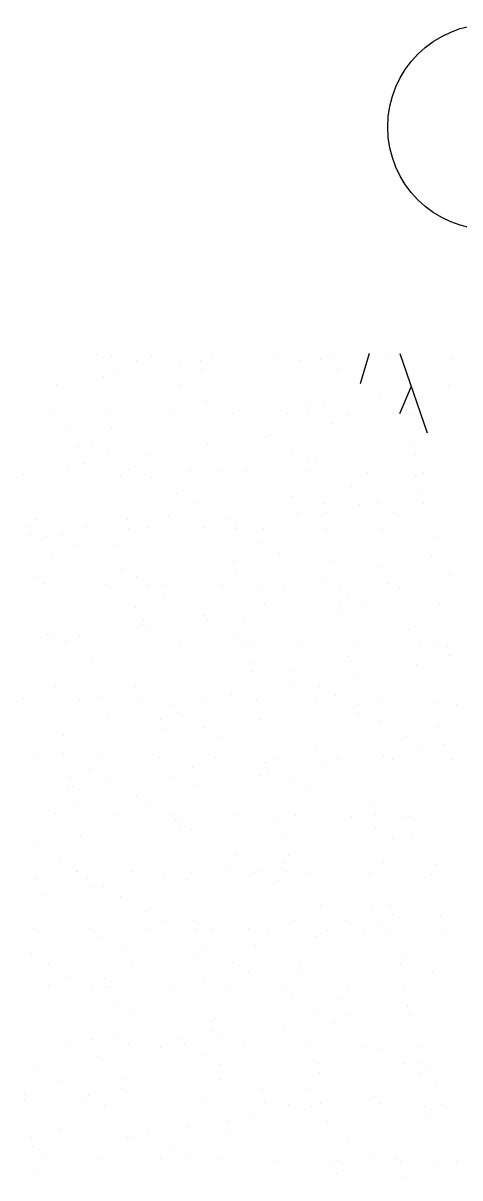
# Model space of a CAD drawing. Header units: millimetres. Extents: x -3 to 53, y -269 to 39.
# Drawn here: x 10.941 to 12, y 36.549 to 39.352 of the extents above; entities that cross this region are included whole.
import ezdxf
from ezdxf.enums import TextEntityAlignment as Align
from ezdxf.xclip import XClip

# ---------------------------------------------------------------- set-up
doc = ezdxf.new("R2010")
doc.units = ezdxf.units.MM
doc.header["$LTSCALE"] = 15
doc.header["$XCLIPFRAME"] = 2
for name, pattern in [('ACAD_ISO07W100', [3, 0, -3]), ('HIDDEN2', [0.1875, 0.125, -0.0625]), ('PHANTOM', [63.5, 31.75, -6.35, 6.35, -6.35, 6.35, -6.35])]:
    doc.linetypes.add(name, pattern=pattern)
doc.layers.get('0').update_dxf_attribs({"color": 250})
for name, color, linetype in [('A-EJES', 251, 'PHANTOM'), ('A-MURO BAJO', 251, 'Continuous'), ('A-PROYECCIONES', 250, 'HIDDEN2'), ('DLP_VERDE', 250, 'Continuous')]:
    doc.layers.add(name, color=color, linetype=linetype)
doc.layers.add('A-MUROS', color=252, linetype='Continuous', lineweight=30)
doc.styles.add('R80', font='ARIALN.TTF', dxfattribs={"height": 2.03})

# ---------------------------------------------------------------- blocks, each defined once
blk = doc.blocks.new('A$C9f73720c')
at = {"layer": 'A-MURO BAJO'}
blk.add_arc((60.7821, 91.9133, 0), 25.1032, 139.01699, 190.85615, dxfattribs=at)
at = {"layer": 'A-PROYECCIONES'}
blk.add_line((38.8761, 87.8303, 0), (38.1838, 142.0709, 0), dxfattribs=at)
at = {"layer": 'A-PROYECCIONES', "linetype": 'HIDDEN2', "ltscale": 0.3}
for p, q in [((39.2062, 98.7489, 0), (39.5945, 98.4937, 0)), ((39.429, 98.6025, 0), (39.7558, 98.6144, 0)), ((39.6372, 98.6101, 0), (39.6921, 98.5632, 0))]:
    blk.add_line(p, q, dxfattribs=at)
at = {"layer": 'DLP_VERDE', "linetype": 'Continuous'}
for p, q in [((39.5992, 98.7233), (39.5992, 98.7233)), ((39.6604, 98.6967), (39.6604, 98.6967)), ((39.7048, 98.6986), (39.7048, 98.6986)), ((39.723, 98.6141), (39.723, 98.6141)), ((39.5529, 98.6028), (39.5529, 98.6028)), ((39.5538, 98.5792), (39.5538, 98.5792)), ((39.6719, 98.5871), (39.6719, 98.5871)), ((39.6886, 98.5826), (39.6886, 98.5826)), ((39.702, 98.5862), (39.702, 98.5862)), ((39.8455, 98.578), (39.8455, 98.578)), ((39.9918, 98.5786), (39.9918, 98.5786)), ((39.687, 98.5486), (39.687, 98.5486)), ((39.7759, 98.5734), (39.7759, 98.5734)), ((39.798, 98.5705), (39.798, 98.5705)), ((39.8469, 98.5555), (39.8469, 98.5555)), ((39.8913, 98.5575), (39.8913, 98.5575)), ((39.9169, 98.5549), (39.9169, 98.5549)), ((40.0058, 98.5637), (40.0058, 98.5637)), ((40.1, 98.5666), (40.1, 98.5666)), ((39.6348, 98.5333), (39.6348, 98.5333)), ((40.0209, 98.5412), (40.0209, 98.5412)), ((40.043, 98.5383), (40.043, 98.5383)), ((40.162, 98.5226), (40.162, 98.5226)), ((40.266, 98.5089), (40.266, 98.5089)), ((40.2869, 98.5118), (40.2869, 98.5118)), ((40.288, 98.506), (40.288, 98.506)), ((39.916, 98.4814), (39.916, 98.4814)), ((40.2525, 98.4802), (40.2525, 98.4802)), ((40.407, 98.4904), (40.407, 98.4904)), ((39.5103, 98.4414), (39.5103, 98.4414)), ((39.5451, 98.451), (39.5451, 98.451)), ((39.6566, 98.4421), (39.6566, 98.4421)), ((39.8049, 98.4491), (39.8049, 98.4491)), ((39.8816, 98.4499), (39.8816, 98.4499)), ((39.9484, 98.4409), (39.9484, 98.4409)), ((40.0946, 98.4415), (40.0946, 98.4415)), ((40.2429, 98.4486), (40.2429, 98.4486)), ((40.3864, 98.4403), (40.3864, 98.4403)), ((40.5327, 98.441), (40.5327, 98.441)), ((39.5106, 98.4195), (39.5106, 98.4195)), ((40.0334, 98.4144), (40.0334, 98.4144)), ((40.0778, 98.4163), (40.0778, 98.4163)), ((40.1987, 98.431), (40.1987, 98.431)), ((40.2865, 98.4254), (40.2865, 98.4254)), ((40.4464, 98.4324), (40.4464, 98.4324)), ((40.4908, 98.4343), (40.4908, 98.4343)), ((39.6204, 98.3963), (39.6204, 98.3963)), ((39.6648, 98.3983), (39.6648, 98.3983)), ((39.8278, 98.4006), (39.8278, 98.4006)), ((39.8735, 98.4074), (39.8735, 98.4074)), ((39.4978, 98.3699), (39.4978, 98.3699)), ((39.6018, 98.3562), (39.6018, 98.3562)), ((39.6238, 98.3533), (39.6238, 98.3533)), ((40.4799, 98.3791), (40.4799, 98.3791)), ((39.7428, 98.3377), (39.7428, 98.3377)), ((40.109, 98.3487), (40.109, 98.3487)), ((40.4455, 98.3475), (40.4455, 98.3475)), ((40.7627, 98.3287), (40.7627, 98.3287)), ((39.4697, 98.3125), (39.4697, 98.3125)), ((39.6132, 98.3043), (39.6132, 98.3043)), ((39.738, 98.3183), (39.738, 98.3183)), ((39.7594, 98.305), (39.7594, 98.305)), ((39.8468, 98.324), (39.8468, 98.324)), ((39.8688, 98.3211), (39.8688, 98.3211)), ((39.9077, 98.312), (39.9077, 98.312)), ((39.9878, 98.3054), (39.9878, 98.3054)), ((40.0512, 98.3038), (40.0512, 98.3038)), ((40.0745, 98.3172), (40.0745, 98.3172)), ((40.1975, 98.3044), (40.1975, 98.3044)), ((40.3458, 98.3115), (40.3458, 98.3115)), ((40.3917, 98.2983), (40.3917, 98.2983)), ((40.4892, 98.3032), (40.4892, 98.3032)), ((40.6355, 98.3039), (40.6355, 98.3039)), ((40.7838, 98.3109), (40.7838, 98.3109)), ((40.886, 98.3023), (40.886, 98.3023)), ((40.9273, 98.3027), (40.9273, 98.3027)), ((39.7036, 98.2868), (39.7036, 98.2868)), ((40.0918, 98.2917), (40.0918, 98.2917)), ((40.1139, 98.2888), (40.1139, 98.2888)), ((40.2199, 98.2732), (40.2199, 98.2732)), ((40.2328, 98.2732), (40.2328, 98.2732)), ((40.2643, 98.2751), (40.2643, 98.2751)), ((40.473, 98.2842), (40.473, 98.2842)), ((40.6329, 98.2912), (40.6329, 98.2912)), ((40.6773, 98.2932), (40.6773, 98.2932)), ((41.0438, 98.2767), (41.0438, 98.2767)), ((39.647, 98.2482), (39.647, 98.2482)), ((39.8069, 98.2552), (39.8069, 98.2552)), ((39.8513, 98.2571), (39.8513, 98.2571)), ((40.0208, 98.2679), (40.0208, 98.2679)), ((40.06, 98.2662), (40.06, 98.2662)), ((40.3368, 98.2595), (40.3368, 98.2595)), ((40.3589, 98.2566), (40.3589, 98.2566)), ((40.4779, 98.2409), (40.4779, 98.2409)), ((40.6729, 98.2464), (40.6729, 98.2464)), ((41.0094, 98.2452), (41.0094, 98.2452)), ((39.6499, 98.2376), (39.6499, 98.2376)), ((40.3019, 98.216), (40.3019, 98.216)), ((40.5819, 98.2272), (40.5819, 98.2272)), ((40.6039, 98.2243), (40.6039, 98.2243)), ((40.6384, 98.2148), (40.6384, 98.2148)), ((39.931, 98.1856), (39.931, 98.1856)), ((40.2675, 98.1845), (40.2675, 98.1845)), ((40.7229, 98.2086), (40.7229, 98.2086)), ((40.8269, 98.1949), (40.8269, 98.1949)), ((40.8489, 98.192), (40.8489, 98.192)), ((40.9556, 98.196), (40.9556, 98.196)), ((39.4242, 98.1684), (39.4242, 98.1684)), ((39.5725, 98.1754), (39.5725, 98.1754)), ((39.716, 98.1672), (39.716, 98.1672)), ((39.8623, 98.1678), (39.8623, 98.1678)), ((40.0106, 98.1749), (40.0106, 98.1749)), ((40.154, 98.1666), (40.154, 98.1666)), ((40.3003, 98.1673), (40.3003, 98.1673)), ((40.4486, 98.1743), (40.4486, 98.1743)), ((40.5847, 98.1656), (40.5847, 98.1656)), ((40.5921, 98.1661), (40.5921, 98.1661)), ((40.7383, 98.1668), (40.7383, 98.1668)), ((40.8866, 98.1738), (40.8866, 98.1738)), ((40.9679, 98.1764), (40.9679, 98.1764)), ((41.0301, 98.1656), (41.0301, 98.1656)), ((41.0719, 98.1627), (41.0719, 98.1627)), ((41.0725, 98.1611), (41.0725, 98.1611)), ((41.094, 98.1598), (41.094, 98.1598)), ((41.1764, 98.1663), (41.1764, 98.1663)), ((41.2324, 98.1681), (41.2324, 98.1681)), ((41.2768, 98.17), (41.2768, 98.17)), ((41.3247, 98.1733), (41.3247, 98.1733)), ((41.4681, 98.1651), (41.4681, 98.1651)), ((39.4276, 98.139), (39.4276, 98.139)), ((39.4496, 98.1361), (39.4496, 98.1361)), ((39.5601, 98.1553), (39.5601, 98.1553)), ((39.8966, 98.1541), (39.8966, 98.1541)), ((40.2138, 98.1352), (40.2138, 98.1352)), ((40.4064, 98.132), (40.4064, 98.132)), ((40.4508, 98.134), (40.4508, 98.134)), ((40.6595, 98.1431), (40.6595, 98.1431)), ((40.8194, 98.15), (40.8194, 98.15)), ((40.8638, 98.152), (40.8638, 98.152)), ((41.2129, 98.1441), (41.2129, 98.1441)), ((41.2368, 98.144), (41.2368, 98.144)), ((41.317, 98.1304), (41.317, 98.1304)), ((39.5257, 98.1237), (39.5257, 98.1237)), ((39.5686, 98.1205), (39.5686, 98.1205)), ((39.6726, 98.1068), (39.6726, 98.1068)), ((39.6947, 98.1039), (39.6947, 98.1039)), ((39.8335, 98.107), (39.8335, 98.107)), ((39.8428, 98.1049), (39.8428, 98.1049)), ((39.9934, 98.114), (39.9934, 98.114)), ((40.0378, 98.1159), (40.0378, 98.1159)), ((40.2465, 98.125), (40.2465, 98.125)), ((40.8658, 98.1137), (40.8658, 98.1137)), ((41.2024, 98.1125), (41.2024, 98.1125)), ((41.339, 98.1275), (41.339, 98.1275)), ((41.458, 98.1119), (41.458, 98.1119)), ((39.4205, 98.089), (39.4205, 98.089)), ((39.4719, 98.0745), (39.4719, 98.0745)), ((39.5804, 98.0959), (39.5804, 98.0959)), ((39.6248, 98.0979), (39.6248, 98.0979)), ((39.8137, 98.0882), (39.8137, 98.0882)), ((39.9177, 98.0745), (39.9177, 98.0745)), ((40.4949, 98.0833), (40.4949, 98.0833)), ((40.8314, 98.0821), (40.8314, 98.0821)), ((39.9397, 98.0716), (39.9397, 98.0716)), ((40.0587, 98.056), (40.0587, 98.056)), ((40.124, 98.0529), (40.124, 98.0529)), ((40.4605, 98.0518), (40.4605, 98.0518)), ((41.1486, 98.0633), (41.1486, 98.0633)), ((39.3808, 98.0306), (39.3808, 98.0306)), ((39.5271, 98.0313), (39.5271, 98.0313)), ((39.6754, 98.0383), (39.6754, 98.0383)), ((39.7531, 98.0226), (39.7531, 98.0226)), ((39.8188, 98.0301), (39.8188, 98.0301)), ((39.9651, 98.0307), (39.9651, 98.0307)), ((40.0896, 98.0214), (40.0896, 98.0214)), ((40.1134, 98.0378), (40.1134, 98.0378)), ((40.1627, 98.0423), (40.1627, 98.0423)), ((40.1847, 98.0394), (40.1847, 98.0394)), ((40.2569, 98.0295), (40.2569, 98.0295)), ((40.3037, 98.0237), (40.3037, 98.0237)), ((40.4031, 98.0302), (40.4031, 98.0302)), ((40.5514, 98.0372), (40.5514, 98.0372)), ((40.6949, 98.029), (40.6949, 98.029)), ((40.7777, 98.0329), (40.7777, 98.0329)), ((40.8412, 98.0297), (40.8412, 98.0297)), ((40.9895, 98.0367), (40.9895, 98.0367)), ((41.1329, 98.0285), (41.1329, 98.0285)), ((41.259, 98.0199), (41.259, 98.0199)), ((41.2792, 98.0292), (41.2792, 98.0292)), ((41.4189, 98.0269), (41.4189, 98.0269)), ((41.4275, 98.0362), (41.4275, 98.0362)), ((41.4633, 98.0288), (41.4633, 98.0288)), ((39.3821, 97.9922), (39.3821, 97.9922)), ((39.7186, 97.991), (39.7186, 97.991)), ((40.4067, 98.0025), (40.4067, 98.0025)), ((40.4077, 98.01), (40.4077, 98.01)), ((40.4297, 98.0071), (40.4297, 98.0071)), ((40.5487, 97.9914), (40.5487, 97.9914)), ((40.5929, 97.9908), (40.5929, 97.9908)), ((40.6373, 97.9928), (40.6373, 97.9928)), ((40.846, 98.0019), (40.846, 98.0019)), ((41.0059, 98.0089), (41.0059, 98.0089)), ((41.0503, 98.0108), (41.0503, 98.0108)), ((41.4297, 98.0114), (41.4297, 98.0114)), ((40.02, 97.9658), (40.02, 97.9658)), ((40.0358, 97.9722), (40.0358, 97.9722)), ((40.1799, 97.9728), (40.1799, 97.9728)), ((40.2243, 97.9747), (40.2243, 97.9747)), ((40.433, 97.9839), (40.433, 97.9839)), ((40.6527, 97.9777), (40.6527, 97.9777)), ((40.6748, 97.9748), (40.6748, 97.9748)), ((41.0588, 97.981), (41.0588, 97.981)), ((41.3953, 97.9798), (41.3953, 97.9798)), ((39.3539, 97.9367), (39.3539, 97.9367)), ((39.3983, 97.9387), (39.3983, 97.9387)), ((39.607, 97.9478), (39.607, 97.9478)), ((39.6649, 97.9418), (39.6649, 97.9418)), ((39.7669, 97.9548), (39.7669, 97.9548)), ((39.8113, 97.9567), (39.8113, 97.9567)), ((40.6879, 97.9506), (40.6879, 97.9506)), ((40.7938, 97.9592), (40.7938, 97.9592)), ((40.8978, 97.9455), (40.8978, 97.9455)), ((40.9198, 97.9426), (40.9198, 97.9426)), ((41.0244, 97.9495), (41.0244, 97.9495)), ((40.317, 97.9202), (40.317, 97.9202)), ((40.6535, 97.9191), (40.6535, 97.9191)), ((41.0388, 97.9269), (41.0388, 97.9269)), ((41.1428, 97.9132), (41.1428, 97.9132)), ((41.1648, 97.9103), (41.1648, 97.9103)), ((41.3416, 97.9306), (41.3416, 97.9306)), ((39.3402, 97.9017), (39.3402, 97.9017)), ((39.3945, 97.9033), (39.3945, 97.9033)), ((39.4836, 97.8935), (39.4836, 97.8935)), ((39.4985, 97.8896), (39.4985, 97.8896)), ((39.5205, 97.8867), (39.5205, 97.8867)), ((39.6299, 97.8942), (39.6299, 97.8942)), ((39.7782, 97.9012), (39.7782, 97.9012)), ((39.9217, 97.893), (39.9217, 97.893)), ((39.946, 97.8899), (39.946, 97.8899)), ((40.0679, 97.8936), (40.0679, 97.8936)), ((40.2162, 97.9007), (40.2162, 97.9007)), ((40.2825, 97.8887), (40.2825, 97.8887)), ((40.3597, 97.8924), (40.3597, 97.8924)), ((40.506, 97.8931), (40.506, 97.8931)), ((40.6543, 97.9001), (40.6543, 97.9001)), ((40.7977, 97.8919), (40.7977, 97.8919)), ((40.944, 97.8926), (40.944, 97.8926)), ((40.9707, 97.9002), (40.9707, 97.9002)), ((41.0923, 97.8996), (41.0923, 97.8996)), ((41.2358, 97.8914), (41.2358, 97.8914)), ((41.2838, 97.8947), (41.2838, 97.8947)), ((41.382, 97.8921), (41.382, 97.8921)), ((41.3878, 97.881), (41.3878, 97.881)), ((41.4099, 97.8781), (41.4099, 97.8781)), ((39.5751, 97.8595), (39.5751, 97.8595)), ((39.6395, 97.871), (39.6395, 97.871)), ((39.7435, 97.8573), (39.7435, 97.8573)), ((39.7655, 97.8544), (39.7655, 97.8544)), ((39.9116, 97.8584), (39.9116, 97.8584)), ((40.5997, 97.8698), (40.5997, 97.8698)), ((40.7794, 97.8497), (40.7794, 97.8497)), ((40.8238, 97.8516), (40.8238, 97.8516)), ((41.0325, 97.8607), (41.0325, 97.8607)), ((41.1924, 97.8677), (41.1924, 97.8677)), ((41.2368, 97.8696), (41.2368, 97.8696)), ((41.2518, 97.8483), (41.2518, 97.8483)), ((39.5407, 97.828), (39.5407, 97.828)), ((39.8845, 97.8388), (39.8845, 97.8388)), ((39.9885, 97.8251), (39.9885, 97.8251)), ((40.0106, 97.8222), (40.0106, 97.8222)), ((40.2065, 97.8247), (40.2065, 97.8247)), ((40.2288, 97.8395), (40.2288, 97.8395)), ((40.3664, 97.8316), (40.3664, 97.8316)), ((40.4108, 97.8336), (40.4108, 97.8336)), ((40.6195, 97.8427), (40.6195, 97.8427)), ((39.5404, 97.7956), (39.5404, 97.7956)), ((39.5848, 97.7975), (39.5848, 97.7975)), ((39.7935, 97.8066), (39.7935, 97.8066)), ((39.8579, 97.8091), (39.8579, 97.8091)), ((39.9534, 97.8136), (39.9534, 97.8136)), ((39.9978, 97.8155), (39.9978, 97.8155)), ((40.1295, 97.8065), (40.1295, 97.8065)), ((40.2335, 97.7928), (40.2335, 97.7928)), ((40.8809, 97.8179), (40.8809, 97.8179)), ((41.2174, 97.8168), (41.2174, 97.8168)), ((39.3805, 97.7886), (39.3805, 97.7886)), ((39.443, 97.7646), (39.443, 97.7646)), ((39.4869, 97.7787), (39.4869, 97.7787)), ((39.881, 97.7641), (39.881, 97.7641)), ((40.2556, 97.7899), (40.2556, 97.7899)), ((40.3191, 97.7636), (40.3191, 97.7636)), ((40.3746, 97.7742), (40.3746, 97.7742)), ((40.5099, 97.7876), (40.5099, 97.7876)), ((40.8464, 97.7864), (40.8464, 97.7864)), ((41.1636, 97.7675), (41.1636, 97.7675)), ((39.2947, 97.7576), (39.2947, 97.7576)), ((39.5865, 97.7564), (39.5865, 97.7564)), ((39.7328, 97.7571), (39.7328, 97.7571)), ((40.0245, 97.7559), (40.0245, 97.7559)), ((40.139, 97.7572), (40.139, 97.7572)), ((40.1708, 97.7565), (40.1708, 97.7565)), ((40.4625, 97.7553), (40.4625, 97.7553)), ((40.4755, 97.756), (40.4755, 97.756)), ((40.4786, 97.7605), (40.4786, 97.7605)), ((40.5006, 97.7576), (40.5006, 97.7576)), ((40.6088, 97.756), (40.6088, 97.756)), ((40.6196, 97.742), (40.6196, 97.742)), ((40.7571, 97.763), (40.7571, 97.763)), ((40.7927, 97.7371), (40.7927, 97.7371)), ((40.9006, 97.7548), (40.9006, 97.7548)), ((41.0469, 97.7555), (41.0469, 97.7555)), ((41.1951, 97.7625), (41.1951, 97.7625)), ((41.3386, 97.7543), (41.3386, 97.7543)), ((39.7681, 97.7268), (39.7681, 97.7268)), ((40.1046, 97.7257), (40.1046, 97.7257)), ((40.7236, 97.7283), (40.7236, 97.7283)), ((40.7456, 97.7254), (40.7456, 97.7254)), ((40.8646, 97.7097), (40.8646, 97.7097)), ((40.9659, 97.7085), (40.9659, 97.7085)), ((41.0103, 97.7104), (41.0103, 97.7104)), ((41.219, 97.7195), (41.219, 97.7195)), ((39.7337, 97.6953), (39.7337, 97.6953)), ((40.393, 97.6835), (40.393, 97.6835)), ((40.4218, 97.7068), (40.4218, 97.7068)), ((40.5529, 97.6905), (40.5529, 97.6905)), ((40.5973, 97.6924), (40.5973, 97.6924)), ((40.806, 97.7015), (40.806, 97.7015)), ((40.9686, 97.696), (40.9686, 97.696)), ((40.9907, 97.6931), (40.9907, 97.6931)), ((41.0738, 97.6852), (41.0738, 97.6852)), ((39.7269, 97.6544), (39.7269, 97.6544)), ((39.7713, 97.6563), (39.7713, 97.6563)), ((39.98, 97.6654), (39.98, 97.6654)), ((40.0508, 97.6764), (40.0508, 97.6764)), ((40.1399, 97.6724), (40.1399, 97.6724)), ((40.1843, 97.6744), (40.1843, 97.6744)), ((40.7029, 97.6549), (40.7029, 97.6549)), ((41.0394, 97.6537), (41.0394, 97.6537)), ((41.1097, 97.6775), (41.1097, 97.6775)), ((41.2137, 97.6638), (41.2137, 97.6638)), ((41.2357, 97.6609), (41.2357, 97.6609)), ((39.567, 97.6474), (39.567, 97.6474)), ((39.6799, 97.646), (39.6799, 97.646)), ((39.9839, 97.627), (39.9839, 97.627)), ((40.332, 97.6245), (40.332, 97.6245)), ((40.4219, 97.6265), (40.4219, 97.6265)), ((40.8599, 97.6259), (40.8599, 97.6259)), ((41.298, 97.6254), (41.298, 97.6254)), ((39.6893, 97.6193), (39.6893, 97.6193)), ((39.7104, 97.6216), (39.7104, 97.6216)), ((39.8144, 97.6079), (39.8144, 97.6079)), ((39.8356, 97.62), (39.8356, 97.62)), ((39.8364, 97.605), (39.8364, 97.605)), ((40.1273, 97.6188), (40.1273, 97.6188)), ((40.2736, 97.6194), (40.2736, 97.6194)), ((40.5654, 97.6182), (40.5654, 97.6182)), ((40.6685, 97.6233), (40.6685, 97.6233)), ((40.7117, 97.6189), (40.7117, 97.6189)), ((40.9857, 97.6044), (40.9857, 97.6044)), ((41.0034, 97.6177), (41.0034, 97.6177)), ((41.1497, 97.6184), (41.1497, 97.6184)), ((39.9554, 97.5893), (39.9554, 97.5893)), ((39.9611, 97.5941), (39.9611, 97.5941)), ((40.0594, 97.5756), (40.0594, 97.5756)), ((40.0814, 97.5727), (40.0814, 97.5727)), ((40.2976, 97.593), (40.2976, 97.593)), ((40.6148, 97.5741), (40.6148, 97.5741)), ((41.1968, 97.5693), (41.1968, 97.5693)), ((39.9266, 97.5626), (39.9266, 97.5626)), ((40.2004, 97.557), (40.2004, 97.557)), ((40.2438, 97.5437), (40.2438, 97.5437)), ((40.3044, 97.5433), (40.3044, 97.5433)), ((40.3265, 97.5404), (40.3265, 97.5404)), ((40.5795, 97.5423), (40.5795, 97.5423)), ((40.7394, 97.5493), (40.7394, 97.5493)), ((40.7838, 97.5512), (40.7838, 97.5512)), ((40.9925, 97.5603), (40.9925, 97.5603)), ((41.1524, 97.5673), (41.1524, 97.5673)), ((41.2668, 97.5525), (41.2668, 97.5525)), ((40.1665, 97.5243), (40.1665, 97.5243)), ((40.3264, 97.5313), (40.3264, 97.5313)), ((40.3708, 97.5332), (40.3708, 97.5332)), ((40.4454, 97.5248), (40.4454, 97.5248)), ((40.8959, 97.5222), (40.8959, 97.5222)), ((41.2324, 97.521), (41.2324, 97.521)), ((40.0867, 97.4899), (40.0867, 97.4899)), ((40.5247, 97.4894), (40.5247, 97.4894)), ((40.525, 97.4918), (40.525, 97.4918)), ((40.5494, 97.5111), (40.5494, 97.5111)), ((40.5715, 97.5082), (40.5715, 97.5082)), ((40.6905, 97.4925), (40.6905, 97.4925)), ((40.8615, 97.4906), (40.8615, 97.4906)), ((40.9628, 97.4888), (40.9628, 97.4888)), ((40.2302, 97.4817), (40.2302, 97.4817)), ((40.3765, 97.4823), (40.3765, 97.4823)), ((40.4905, 97.4603), (40.4905, 97.4603)), ((40.6682, 97.4811), (40.6682, 97.4811)), ((40.7945, 97.4788), (40.7945, 97.4788)), ((40.8145, 97.4818), (40.8145, 97.4818)), ((40.8165, 97.4759), (40.8165, 97.4759)), ((40.9355, 97.4603), (40.9355, 97.4603)), ((41.1063, 97.4806), (41.1063, 97.4806)), ((41.1787, 97.4717), (41.1787, 97.4717)), ((41.2525, 97.4813), (41.2525, 97.4813)), ((40.8077, 97.4414), (40.8077, 97.4414)), ((41.0395, 97.4466), (41.0395, 97.4466)), ((41.0615, 97.4437), (41.0615, 97.4437)), ((41.1805, 97.428), (41.1805, 97.428)), ((40.4368, 97.411), (40.4368, 97.411)), ((40.766, 97.4011), (40.766, 97.4011)), ((40.9259, 97.4081), (40.9259, 97.4081)), ((40.9703, 97.4101), (40.9703, 97.4101)), ((41.179, 97.4192), (41.179, 97.4192)), ((40.5129, 97.3901), (40.5129, 97.3901)), ((40.5573, 97.392), (40.5573, 97.392)), ((41.0889, 97.3895), (41.0889, 97.3895)), ((40.6276, 97.3523), (40.6276, 97.3523)), ((40.7179, 97.3591), (40.7179, 97.3591)), ((40.7711, 97.344), (40.7711, 97.344)), ((40.9173, 97.3447), (40.9173, 97.3447)), ((41.0544, 97.3579), (41.0544, 97.3579)), ((41.0656, 97.3517), (41.0656, 97.3517)), ((41.2091, 97.3435), (41.2091, 97.3435)), ((40.6835, 97.3276), (40.6835, 97.3276)), ((41.0007, 97.3087), (41.0007, 97.3087)), ((40.9525, 97.26), (40.9525, 97.26)), ((41.1124, 97.2669), (41.1124, 97.2669)), ((41.1568, 97.2689), (41.1568, 97.2689)), ((41.0064, 97.2108), (41.0064, 97.2108)), ((41.0202, 97.2076), (41.0202, 97.2076)), ((41.1685, 97.2146), (41.1685, 97.2146)), ((41.1104, 97.1971), (41.1104, 97.1971)), ((41.1324, 97.1942), (41.1324, 97.1942)), ((41.1937, 97.176), (41.1937, 97.176))]:
    blk.add_line(p, q, dxfattribs=at)
at = {"style": 'R80'}
for height, rotation, p in [(0.09, 0.009, (39.554, 141.0046, 0)), (0.09, 0.009, (45.7984, 139.3226, 0)), (0.09, 0.009, (50.4634, 135.3578, 0)), (0.09, 0.009, (41.9784, 129.0436, 0)), (0.09, 0.009, (37.8409, 128.6089, 0)), (0.09, 0.009, (35.483, 116.3582, 0)), (0.09, 0.009, (38.5607, 113.6321, 0)), (0.09, 0.009, (45.1292, 84.3757, 0)), (0.09, 0.009, (43.9111, 83.9335, 0)), (0.09, 0.009, (43.1485, 83.401, 0)), (0.09, 0.009, (28.0067, 80.1071, 0)), (0.09, 0.009, (44.3753, 79.9046, 0)), (0.09, 0.009, (55.151, 79.2173, 0)), (0.09, 0.009, (38.2608, 76.0049)), (0.09, 0.009, (39.0036, 75.5558)), (0.09, 0.009, (27.5137, 75.2133, 0)), (0.09, 0.009, (27.5137, 75.2133, 0)), (0.09, 0.009, (39.8519, 75.1543)), (0.09, 0.009, (25.3599, 70.2709, 0)), (0.09, 0.009, (32.1646, 69.192, 0)), (0.09, 0.009, (32.1646, 69.192, 0)), (0.09, 0.009, (26.9947, 68.6392, 0)), (0.09, 0.009, (59.8504, 67.3859, 0)), (0.09, 0.009, (24.839, 65.5107, 0)), (0.09, 0.009, (24.839, 65.5107, 0)), (0.09, 0.009, (33.5008, 60.261, 0)), (0.09, 0.009, (33.5008, 60.261, 0)), (0.09, 347.3908, (17.1069, 59.2726, 0)), (0.09, 0.009, (26.4708, 59.2035, 0)), (0.09, 0.009, (26.4708, 59.2035, 0)), (0.09, 0.009, (23.1216, 58.7685, 0)), (0.09, 0.009, (23.1216, 58.7685, 0)), (0.09, 0.009, (27.6632, 55.3959, 0)), (0.09, 0.009, (27.6632, 55.3959, 0)), (0.09, 0.009, (22.2239, 54.9818, 0)), (0.09, 0.009, (22.2239, 54.9818, 0)), (0.09, 0.009, (65.7174, 53.5803, 0)), (0.09, 0.009, (38.377, 51.7166, 0)), (0.09, 0.009, (38.377, 51.7166, 0)), (0.09, 0.009, (21.0294, 51.3767, 0)), (0.09, 0.009, (21.0294, 51.3767, 0)), (0.09, 0.009, (29.4091, 50.8876, 0)), (0.09, 0.009, (29.4091, 50.8876, 0)), (0.09, 0.009, (22.5184, 48.0808, 0)), (0.09, 0.009, (22.5184, 48.0808, 0)), (0.09, 0.009, (32.8305, 47.9478, 0)), (0.09, 0.009, (38.6414, 47.9238, 0)), (0.09, 1.5576, (45.5013, 47.0033, 0)), (0.09, 1.5576, (45.5013, 47.0033, 0)), (0.09, 1.5576, (42.9613, 45.8781, 0)), (0.09, 0.009, (31.2252, 43.4352, 0)), (0.09, 0.009, (31.2252, 43.4352, 0)), (0.09, 0.009, (24.8291, 43.3056, 0)), (0.09, 0.009, (24.8291, 43.3056, 0)), (0.09, 0.009, (28.8684, 42.6092, 0)), (0.09, 0.009, (28.8684, 42.6092, 0)), (0.09, 0.009, (46.0815, 42.4048, 0)), (0.09, 0.009, (19.0307, 42.0559, 0)), (0.09, 0.009, (19.0307, 42.0559, 0)), (0.09, 0.009, (70.9067, 41.0329, 0)), (0.09, 0.009, (22.7765, 38.7407, 0)), (0.09, 0.009, (22.7765, 38.7407, 0)), (0.09, 0.009, (17.8952, 37.4624, 0)), (0.09, 0.009, (17.8952, 37.4624, 0)), (0.09, 0.009, (25.8226, 33.2142, 0)), (0.09, 0.009, (21.5027, 31.2754, 0)), (0.1403, 0.009, (43.0178, 29.8778, 0)), (0.09, 0.009, (24.3978, 29.2659, 0)), (0.09, 0.009, (49.7565, 29.0287, 0)), (0.09, 0.009, (16.51, 28.4123, 0)), (0.09, 0.009, (16.51, 28.4123, 0)), (0.09, 0.009, (40.7946, 24.893, 0)), (0.09, 0.009, (18.1268, 23.6374, 0)), (0.09, 0.009, (20.346, 20.3291, 0)), (0.09, 0.009, (38.3365, 19.4632, 0)), (0.09, 0.009, (18.2869, 15.9828, 0)), (0.09, 0.009, (36.6694, 12.5977, 0)), (0.09, 337.7998, (24.7536, 11.2334, 0)), (0.09, 0.009, (33.5928, 10.3508, 0)), (0.09, 337.7998, (21.6109, 10.1247, 0)), (0.09, 337.7998, (16.5605, 9.5998, 0)), (0.09, 337.7998, (29.9414, 8.9534, 0)), (0.09, 337.7998, (31.6402, 7.9561, 0)), (0.09, 337.7998, (26.736, 7.7966, 0)), (0.09, 337.7998, (32.0288, 7.0232, 0)), (0.09, 0.009, (16.5347, 5.5678, 0)), (0.09, 0.009, (23.3239, 5.5763, 0)), (0.09, 0.009, (34.4718, 3.6379, 0))]:
    blk.add_attdef('N.P.T.+0.00', text='', height=height, rotation=rotation, dxfattribs=at).set_placement(p, align=Align.MIDDLE_CENTER)
for p in [(49.9263, 138.2431, 0), (56.6904, 136.252, 0), (60.5336, 135.5237, 0), (42.6322, 135.1839), (46.2516, 126.9171), (35.1548, 97.8545, 0), (31.2618, 93.9445, 0), (17.9393, 86.8861, 0), (34.7444, 85.6148, 0), (35.5048, 81.4636, 0), (34.6534, 76.9929, 0), (59.6668, 73.2509), (40.4113, 65.8421, 0), (43.5611, 65.2125, 0), (64.4681, 61.3857), (43.9111, 51.4927, 0), (32.9744, 51.0828, 0), (48.0327, 50.0735, 0), (69.3242, 50.0814, 0), (52.9599, 39.4701, 0), (74.4159, 35.7467, 0)]:
    blk.add_attdef('N.P.T.+0.00', text='', height=0.2109, dxfattribs=at).set_placement(p, align=Align.MIDDLE_CENTER)
blk = doc.blocks.new('Ejes_Torre G')
at = {"layer": 'A-EJES', "linetype": 'Continuous'}
blk.add_circle((12.075, 16.9), 0.25, dxfattribs=at)

msp = doc.modelspace()

# ---------------------------------------------------------------- block references
at = {"linetype": 'ACAD_ISO07W100', "ltscale": 5}
ref = msp.add_blockref('A$C9f73720c', (-94.0043, 47.5864), dxfattribs=dict(at, rotation=286.9770955472961))
XClip(ref).set_block_clipping_path([(53.9739667831, 80.2683385944), (69.3730303047, 130.7085147865), (51.0595701083, 136.2994971771), (35.6605065867, 85.8593209849)])

# ---------------------------------------------------------------- next in the draw order: block references
at = {"layer": 'A-MUROS'}
msp.add_blockref('Ejes_Torre G', (0, 22.2), dxfattribs=at)

doc.saveas('drawing.dxf')
